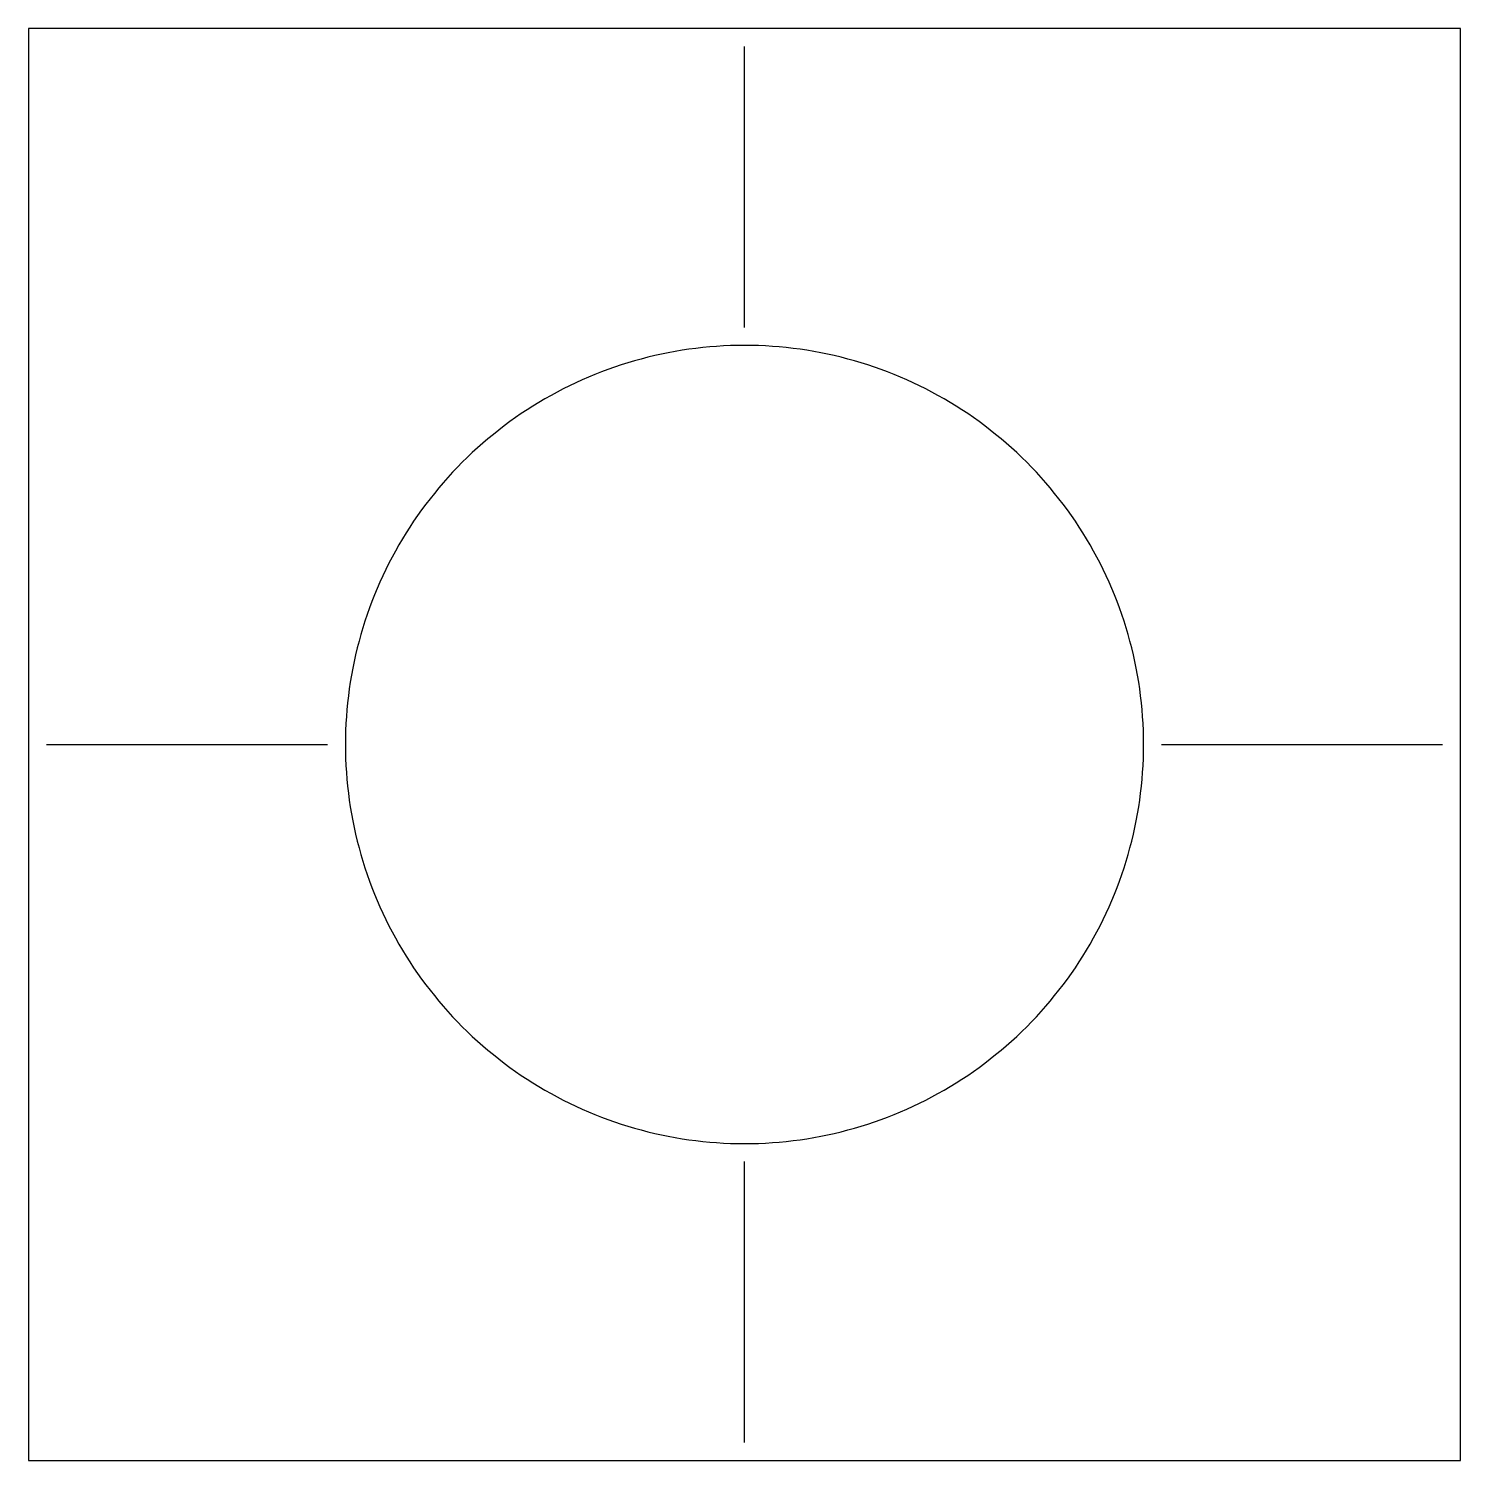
# Model space of a CAD drawing. Header units: millimetres. Extents: x -200 to 200, y -200 to 200.
import ezdxf

# ---------------------------------------------------------------- set-up
doc = ezdxf.new("R2010")
doc.units = ezdxf.units.MM
doc.layers.add('GRAVEREN', color=5, linetype='Continuous')
doc.layers.add('SNIJDEN', color=1, linetype='Continuous')

msp = doc.modelspace()

# ---------------------------------------------------------------- linework, layer by layer
at = {"layer": 'GRAVEREN'}
for p, q in [((0, 116.5), (0, 195)), ((-195, 0), (-116.5, 0)), ((116.5, 0), (195, 0)), ((0, -195), (0, -116.5))]:
    msp.add_line(p, q, dxfattribs=at)
at = {"layer": 'SNIJDEN'}
for points in [[(-200, -200), (200, -200), (200, 200), (-200, 200)], [(111.5, 0), (111.48, 1.95), (111.43, 3.89), (111.35, 5.84), (111.23, 7.78), (111.08, 9.72), (110.89, 11.65), (110.67, 13.59), (110.41, 15.52), (110.13, 17.44), (109.81, 19.36), (109.45, 21.28), (109.06, 23.18), (108.64, 25.08), (108.19, 26.97), (107.7, 28.86), (107.18, 30.73), (106.63, 32.6), (106.04, 34.46), (105.43, 36.3), (104.78, 38.14), (104.09, 39.96), (103.38, 41.77), (102.64, 43.57), (101.86, 45.35), (101.05, 47.12), (100.22, 48.88), (99.35, 50.62), (98.45, 52.35), (97.52, 54.06), (96.56, 55.75), (95.57, 57.43), (94.56, 59.09), (93.51, 60.73), (92.44, 62.35), (91.34, 63.95), (90.21, 65.54), (89.05, 67.1), (87.86, 68.65), (86.65, 70.17), (85.41, 71.67), (84.15, 73.15), (82.86, 74.61), (81.55, 76.04), (80.21, 77.45), (78.84, 78.84), (77.45, 80.21), (76.04, 81.55), (74.61, 82.86), (73.15, 84.15), (71.67, 85.41), (70.17, 86.65), (68.65, 87.86), (67.1, 89.05), (65.54, 90.21), (63.95, 91.34), (62.35, 92.44), (60.73, 93.51), (59.09, 94.56), (57.43, 95.57), (55.75, 96.56), (54.06, 97.52), (52.35, 98.45), (50.62, 99.35), (48.88, 100.22), (47.12, 101.05), (45.35, 101.86), (43.57, 102.64), (41.77, 103.38), (39.96, 104.09), (38.14, 104.78), (36.3, 105.43), (34.46, 106.04), (32.6, 106.63), (30.73, 107.18), (28.86, 107.7), (26.97, 108.19), (25.08, 108.64), (23.18, 109.06), (21.28, 109.45), (19.36, 109.81), (17.44, 110.13), (15.52, 110.41), (13.59, 110.67), (11.65, 110.89), (9.72, 111.08), (7.78, 111.23), (5.84, 111.35), (3.89, 111.43), (1.95, 111.48), (0, 111.5), (-1.95, 111.48), (-3.89, 111.43), (-5.84, 111.35), (-7.78, 111.23), (-9.72, 111.08), (-11.65, 110.89), (-13.59, 110.67), (-15.52, 110.41), (-17.44, 110.13), (-19.36, 109.81), (-21.28, 109.45), (-23.18, 109.06), (-25.08, 108.64), (-26.97, 108.19), (-28.86, 107.7), (-30.73, 107.18), (-32.6, 106.63), (-34.46, 106.04), (-36.3, 105.43), (-38.14, 104.78), (-39.96, 104.09), (-41.77, 103.38), (-43.57, 102.64), (-45.35, 101.86), (-47.12, 101.05), (-48.88, 100.22), (-50.62, 99.35), (-52.35, 98.45), (-54.06, 97.52), (-55.75, 96.56), (-57.43, 95.57), (-59.09, 94.56), (-60.73, 93.51), (-62.35, 92.44), (-63.95, 91.34), (-65.54, 90.21), (-67.1, 89.05), (-68.65, 87.86), (-70.17, 86.65), (-71.67, 85.41), (-73.15, 84.15), (-74.61, 82.86), (-76.04, 81.55), (-77.45, 80.21), (-78.84, 78.84), (-80.21, 77.45), (-81.55, 76.04), (-82.86, 74.61), (-84.15, 73.15), (-85.41, 71.67), (-86.65, 70.17), (-87.86, 68.65), (-89.05, 67.1), (-90.21, 65.54), (-91.34, 63.95), (-92.44, 62.35), (-93.51, 60.73), (-94.56, 59.09), (-95.57, 57.43), (-96.56, 55.75), (-97.52, 54.06), (-98.45, 52.35), (-99.35, 50.62), (-100.22, 48.88), (-101.05, 47.12), (-101.86, 45.35), (-102.64, 43.57), (-103.38, 41.77), (-104.09, 39.96), (-104.78, 38.14), (-105.43, 36.3), (-106.04, 34.46), (-106.63, 32.6), (-107.18, 30.73), (-107.7, 28.86), (-108.19, 26.97), (-108.64, 25.08), (-109.06, 23.18), (-109.45, 21.28), (-109.81, 19.36), (-110.13, 17.44), (-110.41, 15.52), (-110.67, 13.59), (-110.89, 11.65), (-111.08, 9.72), (-111.23, 7.78), (-111.35, 5.84), (-111.43, 3.89), (-111.48, 1.95), (-111.5, 0), (-111.48, -1.95), (-111.43, -3.89), (-111.35, -5.84), (-111.23, -7.78), (-111.08, -9.72), (-110.89, -11.65), (-110.67, -13.59), (-110.41, -15.52), (-110.13, -17.44), (-109.81, -19.36), (-109.45, -21.28), (-109.06, -23.18), (-108.64, -25.08), (-108.19, -26.97), (-107.7, -28.86), (-107.18, -30.73), (-106.63, -32.6), (-106.04, -34.46), (-105.43, -36.3), (-104.78, -38.14), (-104.09, -39.96), (-103.38, -41.77), (-102.64, -43.57), (-101.86, -45.35), (-101.05, -47.12), (-100.22, -48.88), (-99.35, -50.62), (-98.45, -52.35), (-97.52, -54.06), (-96.56, -55.75), (-95.57, -57.43), (-94.56, -59.09), (-93.51, -60.73), (-92.44, -62.35), (-91.34, -63.95), (-90.21, -65.54), (-89.05, -67.1), (-87.86, -68.65), (-86.65, -70.17), (-85.41, -71.67), (-84.15, -73.15), (-82.86, -74.61), (-81.55, -76.04), (-80.21, -77.45), (-78.84, -78.84), (-77.45, -80.21), (-76.04, -81.55), (-74.61, -82.86), (-73.15, -84.15), (-71.67, -85.41), (-70.17, -86.65), (-68.65, -87.86), (-67.1, -89.05), (-65.54, -90.21), (-63.95, -91.34), (-62.35, -92.44), (-60.73, -93.51), (-59.09, -94.56), (-57.43, -95.57), (-55.75, -96.56), (-54.06, -97.52), (-52.35, -98.45), (-50.62, -99.35), (-48.88, -100.22), (-47.12, -101.05), (-45.35, -101.86), (-43.57, -102.64), (-41.77, -103.38), (-39.96, -104.09), (-38.14, -104.78), (-36.3, -105.43), (-34.46, -106.04), (-32.6, -106.63), (-30.73, -107.18), (-28.86, -107.7), (-26.97, -108.19), (-25.08, -108.64), (-23.18, -109.06), (-21.28, -109.45), (-19.36, -109.81), (-17.44, -110.13), (-15.52, -110.41), (-13.59, -110.67), (-11.65, -110.89), (-9.72, -111.08), (-7.78, -111.23), (-5.84, -111.35), (-3.89, -111.43), (-1.95, -111.48), (0, -111.5), (1.95, -111.48), (3.89, -111.43), (5.84, -111.35), (7.78, -111.23), (9.72, -111.08), (11.65, -110.89), (13.59, -110.67), (15.52, -110.41), (17.44, -110.13), (19.36, -109.81), (21.28, -109.45), (23.18, -109.06), (25.08, -108.64), (26.97, -108.19), (28.86, -107.7), (30.73, -107.18), (32.6, -106.63), (34.46, -106.04), (36.3, -105.43), (38.14, -104.78), (39.96, -104.09), (41.77, -103.38), (43.57, -102.64), (45.35, -101.86), (47.12, -101.05), (48.88, -100.22), (50.62, -99.35), (52.35, -98.45), (54.06, -97.52), (55.75, -96.56), (57.43, -95.57), (59.09, -94.56), (60.73, -93.51), (62.35, -92.44), (63.95, -91.34), (65.54, -90.21), (67.1, -89.05), (68.65, -87.86), (70.17, -86.65), (71.67, -85.41), (73.15, -84.15), (74.61, -82.86), (76.04, -81.55), (77.45, -80.21), (78.84, -78.84), (80.21, -77.45), (81.55, -76.04), (82.86, -74.61), (84.15, -73.15), (85.41, -71.67), (86.65, -70.17), (87.86, -68.65), (89.05, -67.1), (90.21, -65.54), (91.34, -63.95), (92.44, -62.35), (93.51, -60.73), (94.56, -59.09), (95.57, -57.43), (96.56, -55.75), (97.52, -54.06), (98.45, -52.35), (99.35, -50.62), (100.22, -48.88), (101.05, -47.12), (101.86, -45.35), (102.64, -43.57), (103.38, -41.77), (104.09, -39.96), (104.78, -38.14), (105.43, -36.3), (106.04, -34.46), (106.63, -32.6), (107.18, -30.73), (107.7, -28.86), (108.19, -26.97), (108.64, -25.08), (109.06, -23.18), (109.45, -21.28), (109.81, -19.36), (110.13, -17.44), (110.41, -15.52), (110.67, -13.59), (110.89, -11.65), (111.08, -9.72), (111.23, -7.78), (111.35, -5.84), (111.43, -3.89), (111.48, -1.95)]]:
    msp.add_lwpolyline(points, close=True, dxfattribs=at)

doc.saveas('drawing.dxf')
